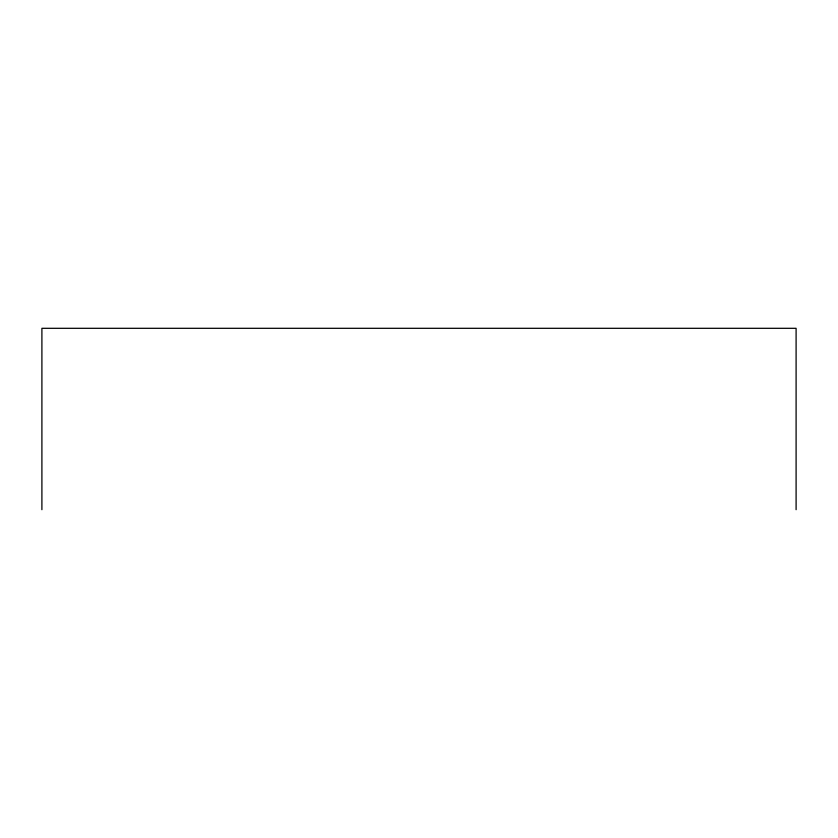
<?xml version="1.0" encoding="UTF-8"?>
<svg xmlns="http://www.w3.org/2000/svg" width="838" height="838" viewBox="0 0 838 838"><rect width="100%" height="100%" fill="white"/><g stroke="black" fill="none" stroke-linecap="round" stroke-linejoin="round"><path stroke-width="1.26" d="M796.1 509.693L796.1 328.307L41.9 328.307L41.9 509.693"/></g></svg>
